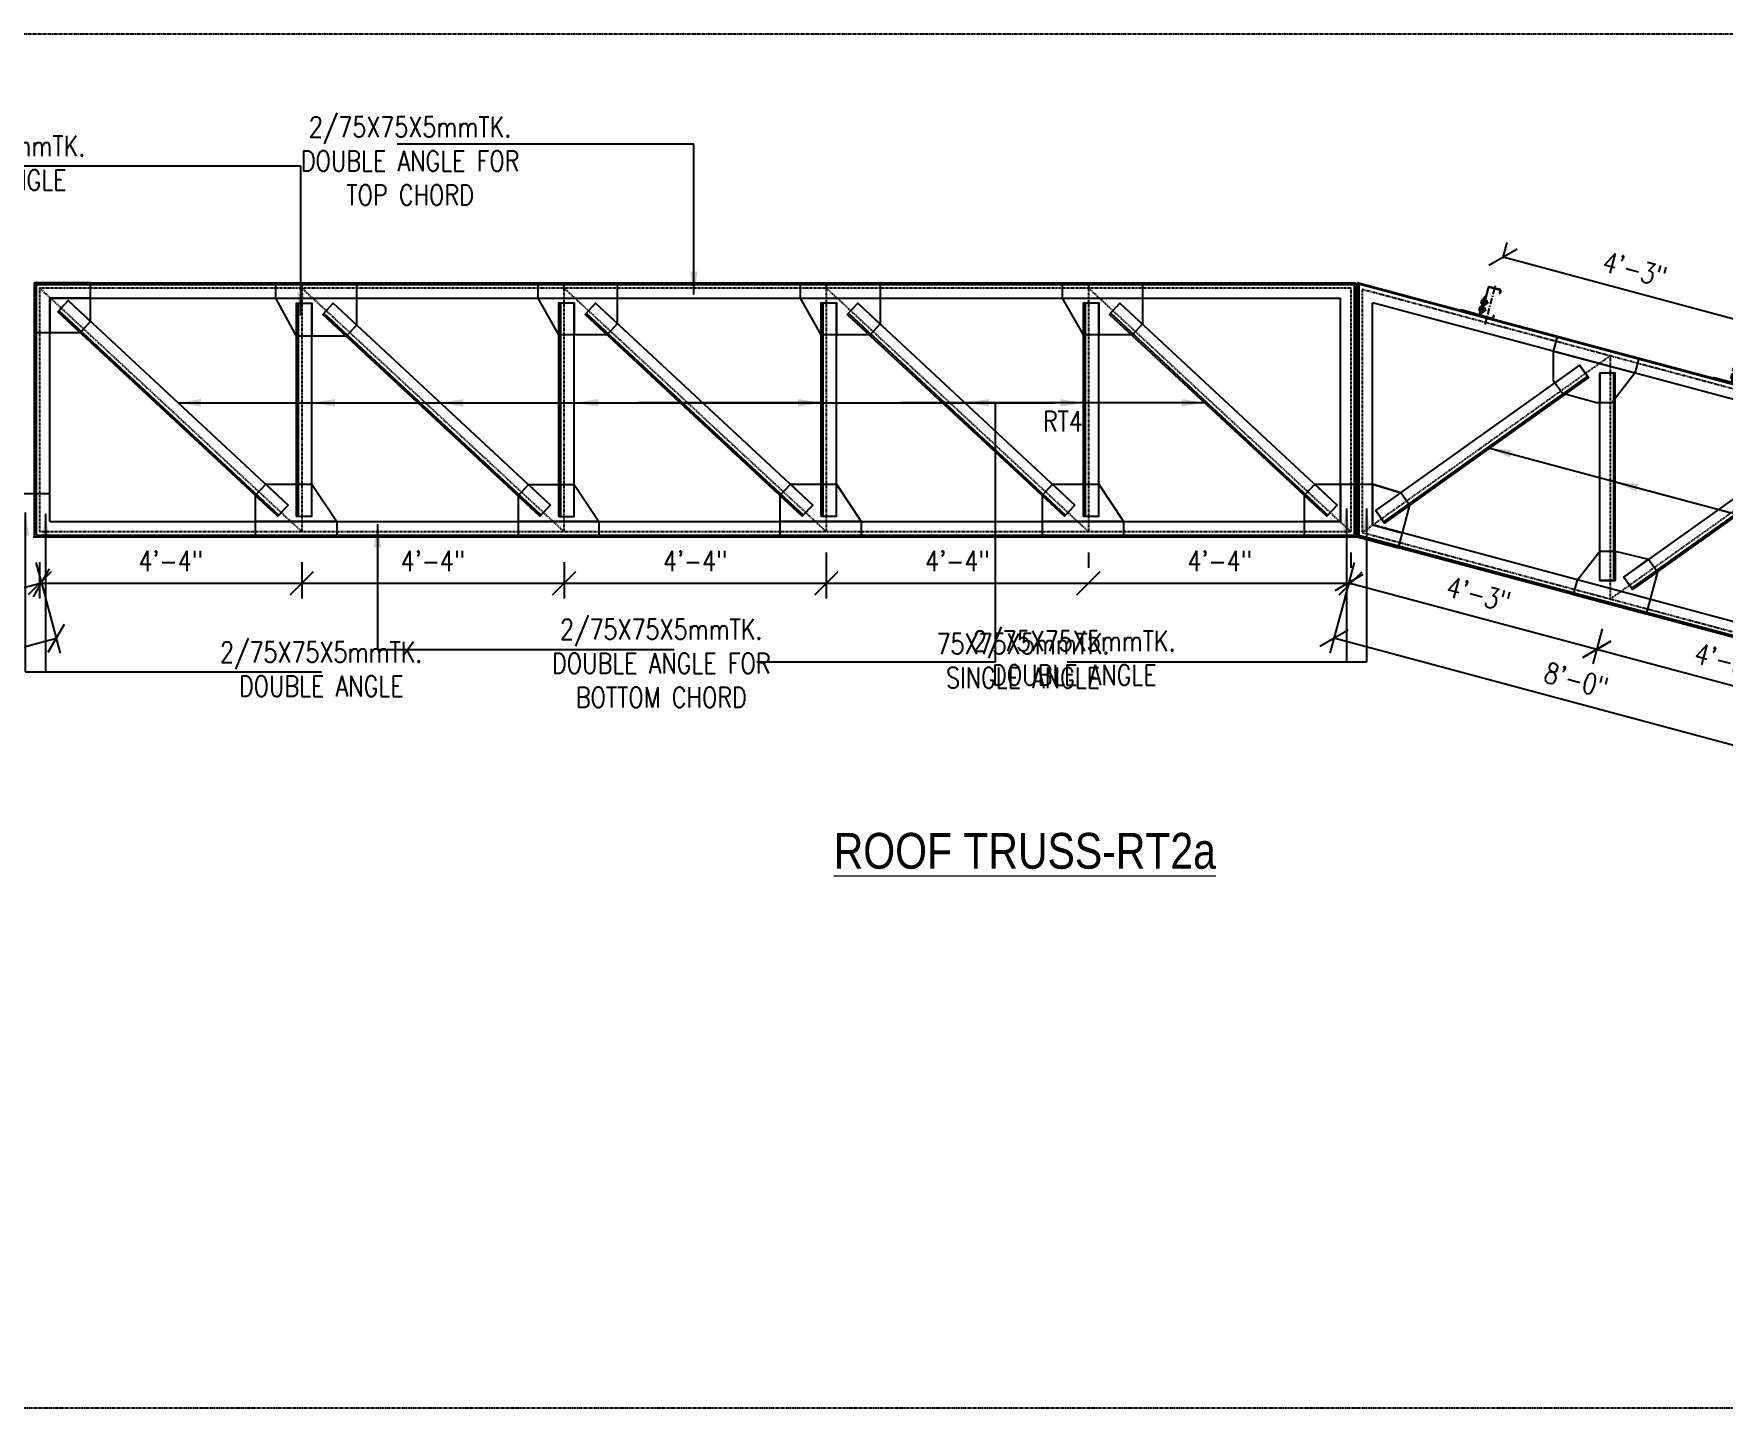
# Model space of a CAD drawing. Extents: x -95606 to 113309, y -42160 to -940.
# Drawn here: x 104536.9 to 104867.7, y -20393.7 to -20124.7 of the extents above; entities that cross this region are included whole.
import ezdxf

# ---------------------------------------------------------------- set-up
doc = ezdxf.new("R2010")
doc.units = 0
doc.header["$LTSCALE"] = 0.02
doc.header["$MEASUREMENT"] = 0
doc.header["$PDMODE"] = 3
doc.header["$PDSIZE"] = -2
for name, pattern in [('CENTER', [50.8, 31.75, -6.35, 6.35, -6.35]), ('CENTERX2', [101.6, 63.5, -12.7, 12.7, -12.7]), ('DASHEDX2', [1.5, 1, -0.5])]:
    doc.linetypes.add(name, pattern=pattern)
doc.layers.get('0').update_dxf_attribs({"linetype": 'CONTINUOUS'})
doc.layers.get('DEFPOINTS').update_dxf_attribs({"linetype": 'CONTINUOUS'})
for name, color, linetype in [('5T', 4, 'CONTINUOUS'), ('A-C PURLIN', 1, 'CONTINUOUS'), ('A-GRID', 7, 'CENTERX2'), ('A-OL', 2, 'CONTINUOUS'), ('A-WELD', 6, 'CONTINUOUS'), ('dimentions', 8, 'CONTINUOUS'), ('EXLINE', 33, 'CONTINUOUS'), ('G-GRID', 7, 'CENTERX2'), ('GUSSET', 1, 'CONTINUOUS'), ('OL', 2, 'CONTINUOUS'), ('RF5', 6, 'CONTINUOUS'), ('S-DIM', 7, 'CONTINUOUS'), ('S-TXT', 2, 'CONTINUOUS')]:
    doc.layers.add(name, color=color, linetype=linetype)
doc.layers.add('Layer4', color=4, linetype='CONTINUOUS', lineweight=25)
doc.styles.add('ROMANC', font='romanc.shx')
doc.styles.add('style9', font='romans.shx', dxfattribs={"width": 0.8, "height": 4})
doc.dimstyles.new('TEXT-14', dxfattribs={"dimtxt": 4, "dimasz": 4.5, "dimexe": 3, "dimexo": 6, "dimgap": 2, "dimtad": 1, "dimdec": 0, "dimrnd": 0.5, "dimzin": 1, "dimdsep": 46, "dimlunit": 4, "dimtxsty": 'style9', "dimblk": 'OBLIQUE', "dimcen": 72.09, "dimclrd": 1, "dimclre": 1, "dimclrt": 2, "dimadec": 0, "dimazin": 0, "dimtfac": 1, "dimtdec": 0, "dimtofl": 0, "dimtmove": 0, "dimatfit": 3, "dimfxl": 1, "dimfrac": 2, "dimtolj": 1, "dimtzin": 0, "dimlwd": -1, "dimarcsym": 0})

# ---------------------------------------------------------------- blocks, each defined once
blk = doc.blocks.new('_Oblique')
at = {"color": 0, "linetype": 'ByBlock', "lineweight": -2}
blk.add_line((-0.5, -0.5), (0.5, 0.5), dxfattribs=at)
blk = doc.blocks.new('*D29')
at = {"layer": 'DEFPOINTS', "color": 0, "lineweight": -2, "transparency": 16777216}
for p in [(104535.8, -20222.37), (104538.42, -20232.16), (104484.74, -20236.05)]:
    blk.add_point(p, dxfattribs=at)
at = {"layer": 'dimentions', "color": 1, "lineweight": -2, "transparency": 16777216}
for p, q in [((104537.35, -20228.17), (104539.2, -20235.05)), ((104486.29, -20241.85), (104488.14, -20248.74))]:
    blk.add_line(p, q, dxfattribs=at)
at = {"layer": 'dimentions', "color": 1, "transparency": 16777216}
blk.add_line((104487.36, -20245.84), (104538.42, -20232.16), dxfattribs=at)
at = {"layer": 'dimentions', "color": 1, "transparency": 16777216, "xscale": 4.5, "yscale": 4.5, "zscale": 4.5}
for p, rotation in [((104538.42, -20232.16), 14.99999999999667), ((104487.36, -20245.84), 194.9999999999967)]:
    blk.add_blockref('_Oblique', p, dxfattribs=dict(at, rotation=rotation))
at = {"layer": 'dimentions', "color": 2, "transparency": 16777216, "insert": (104511.76, -20234.77), "char_height": 4, "attachment_point": 5, "rotation": 15, "style": 'style9'}
blk.add_mtext('\\A1;4\'-5"', dxfattribs=at)
blk = doc.blocks.new('*D40')
at = {"layer": 'DEFPOINTS', "color": 0, "lineweight": -2, "transparency": 16777216}
for p in [(104538.04, -20222.14), (104589.38, -20222.14), (104589.38, -20232.26)]:
    blk.add_point(p, dxfattribs=at)
at = {"layer": 'dimentions', "color": 1, "lineweight": -2, "transparency": 16777216}
for p, q in [((104538.04, -20228.14), (104538.04, -20235.26)), ((104589.38, -20228.14), (104589.38, -20235.26))]:
    blk.add_line(p, q, dxfattribs=at)
at = {"layer": 'dimentions', "color": 1, "transparency": 16777216}
blk.add_line((104538.04, -20232.26), (104589.38, -20232.26), dxfattribs=at)
at = {"layer": 'dimentions', "color": 1, "transparency": 16777216, "xscale": 4.5, "yscale": 4.5, "zscale": 4.5, "rotation": 180}
blk.add_blockref('_Oblique', (104538.04, -20232.26), dxfattribs=at)
at = {"layer": 'dimentions', "color": 1, "transparency": 16777216, "xscale": 4.5, "yscale": 4.5, "zscale": 4.5}
blk.add_blockref('_Oblique', (104589.38, -20232.26), dxfattribs=at)
at = {"layer": 'dimentions', "color": 2, "transparency": 16777216, "insert": (104563.71, -20227.88), "char_height": 4, "attachment_point": 5, "style": 'style9'}
blk.add_mtext('\\A1;4\'-4"', dxfattribs=at)
blk = doc.blocks.new('*D41')
at = {"layer": 'DEFPOINTS', "color": 0, "lineweight": -2, "transparency": 16777216}
for p in [(104589.38, -20222.14), (104640.73, -20222.14), (104640.73, -20232.26)]:
    blk.add_point(p, dxfattribs=at)
at = {"layer": 'dimentions', "color": 1, "lineweight": -2, "transparency": 16777216}
for p, q in [((104589.38, -20228.14), (104589.38, -20235.26)), ((104640.73, -20228.14), (104640.73, -20235.26))]:
    blk.add_line(p, q, dxfattribs=at)
at = {"layer": 'dimentions', "color": 1, "transparency": 16777216}
blk.add_line((104589.38, -20232.26), (104640.73, -20232.26), dxfattribs=at)
at = {"layer": 'dimentions', "color": 1, "transparency": 16777216, "xscale": 4.5, "yscale": 4.5, "zscale": 4.5, "rotation": 180}
blk.add_blockref('_Oblique', (104589.38, -20232.26), dxfattribs=at)
at = {"layer": 'dimentions', "color": 1, "transparency": 16777216, "xscale": 4.5, "yscale": 4.5, "zscale": 4.5}
blk.add_blockref('_Oblique', (104640.73, -20232.26), dxfattribs=at)
at = {"layer": 'dimentions', "color": 2, "transparency": 16777216, "insert": (104615.05, -20227.88), "char_height": 4, "attachment_point": 5, "style": 'style9'}
blk.add_mtext('\\A1;4\'-4"', dxfattribs=at)
blk = doc.blocks.new('*D42')
at = {"layer": 'DEFPOINTS', "color": 0, "lineweight": -2, "transparency": 16777216}
for p in [(104640.73, -20222.14), (104692.07, -20222.14), (104692.07, -20232.26)]:
    blk.add_point(p, dxfattribs=at)
at = {"layer": 'dimentions', "color": 1, "lineweight": -2, "transparency": 16777216}
for p, q in [((104640.73, -20228.14), (104640.73, -20235.26)), ((104692.07, -20228.14), (104692.07, -20235.26))]:
    blk.add_line(p, q, dxfattribs=at)
at = {"layer": 'dimentions', "color": 1, "transparency": 16777216}
blk.add_line((104640.73, -20232.26), (104692.07, -20232.26), dxfattribs=at)
at = {"layer": 'dimentions', "color": 1, "transparency": 16777216, "xscale": 4.5, "yscale": 4.5, "zscale": 4.5, "rotation": 180}
blk.add_blockref('_Oblique', (104640.73, -20232.26), dxfattribs=at)
at = {"layer": 'dimentions', "color": 1, "transparency": 16777216, "xscale": 4.5, "yscale": 4.5, "zscale": 4.5}
blk.add_blockref('_Oblique', (104692.07, -20232.26), dxfattribs=at)
at = {"layer": 'dimentions', "color": 2, "transparency": 16777216, "insert": (104666.4, -20227.88), "char_height": 4, "attachment_point": 5, "style": 'style9'}
blk.add_mtext('\\A1;4\'-4"', dxfattribs=at)
blk = doc.blocks.new('*D43')
at = {"layer": 'DEFPOINTS', "color": 0, "lineweight": -2, "transparency": 16777216}
for p in [(104692.07, -20232.26), (104743.41, -20232.26), (104743.41, -20232.26)]:
    blk.add_point(p, dxfattribs=at)
at = {"layer": 'dimentions', "color": 1, "lineweight": -2, "transparency": 16777216}
for p, q in [((104692.07, -20226.26), (104692.07, -20229.26)), ((104743.41, -20226.26), (104743.41, -20229.26))]:
    blk.add_line(p, q, dxfattribs=at)
at = {"layer": 'dimentions', "color": 1, "transparency": 16777216}
blk.add_line((104692.07, -20232.26), (104743.41, -20232.26), dxfattribs=at)
at = {"layer": 'dimentions', "color": 1, "transparency": 16777216, "xscale": 4.5, "yscale": 4.5, "zscale": 4.5, "rotation": 180}
blk.add_blockref('_Oblique', (104692.07, -20232.26), dxfattribs=at)
at = {"layer": 'dimentions', "color": 1, "transparency": 16777216, "xscale": 4.5, "yscale": 4.5, "zscale": 4.5}
blk.add_blockref('_Oblique', (104743.41, -20232.26), dxfattribs=at)
at = {"layer": 'dimentions', "color": 2, "transparency": 16777216, "insert": (104717.74, -20227.88), "char_height": 4, "attachment_point": 5, "style": 'style9'}
blk.add_mtext('\\A1;4\'-4"', dxfattribs=at)
blk = doc.blocks.new('*D44')
at = {"layer": 'DEFPOINTS', "color": 0, "lineweight": -2, "transparency": 16777216}
for p in [(104743.41, -20232.26), (104794.76, -20232.26), (104794.76, -20232.26)]:
    blk.add_point(p, dxfattribs=at)
at = {"layer": 'dimentions', "color": 1, "lineweight": -2, "transparency": 16777216}
for p, q in [((104743.41, -20226.26), (104743.41, -20229.26)), ((104794.76, -20226.26), (104794.76, -20229.26))]:
    blk.add_line(p, q, dxfattribs=at)
at = {"layer": 'dimentions', "color": 1, "transparency": 16777216}
blk.add_line((104743.41, -20232.26), (104794.76, -20232.26), dxfattribs=at)
at = {"layer": 'dimentions', "color": 1, "transparency": 16777216, "xscale": 4.5, "yscale": 4.5, "zscale": 4.5, "rotation": 180}
blk.add_blockref('_Oblique', (104743.41, -20232.26), dxfattribs=at)
at = {"layer": 'dimentions', "color": 1, "transparency": 16777216, "xscale": 4.5, "yscale": 4.5, "zscale": 4.5}
blk.add_blockref('_Oblique', (104794.76, -20232.26), dxfattribs=at)
at = {"layer": 'dimentions', "color": 2, "transparency": 16777216, "insert": (104769.09, -20227.88), "char_height": 4, "attachment_point": 5, "style": 'style9'}
blk.add_mtext('\\A1;4\'-4"', dxfattribs=at)
blk = doc.blocks.new('*D45')
at = {"layer": 'DEFPOINTS', "color": 0, "lineweight": -2, "transparency": 16777216}
for p in [(104797, -20222.37), (104845.55, -20235.38), (104842.93, -20245.17)]:
    blk.add_point(p, dxfattribs=at)
at = {"layer": 'dimentions', "color": 1, "lineweight": -2, "transparency": 16777216}
for p, q in [((104795.45, -20228.17), (104793.6, -20235.05)), ((104844, -20241.18), (104842.16, -20248.06))]:
    blk.add_line(p, q, dxfattribs=at)
at = {"layer": 'dimentions', "color": 1, "transparency": 16777216}
blk.add_line((104794.38, -20232.16), (104842.93, -20245.17), dxfattribs=at)
at = {"layer": 'dimentions', "color": 1, "transparency": 16777216, "xscale": 4.5, "yscale": 4.5, "zscale": 4.5}
for p, rotation in [((104794.38, -20232.16), 164.9999848408667), ((104842.93, -20245.17), 344.9999848408668)]:
    blk.add_blockref('_Oblique', p, dxfattribs=dict(at, rotation=rotation))
at = {"layer": 'dimentions', "color": 2, "transparency": 16777216, "insert": (104819.79, -20234.43), "char_height": 4, "attachment_point": 5, "rotation": 345, "style": 'style9'}
blk.add_mtext('\\A1;4\'-3"', dxfattribs=at)
blk = doc.blocks.new('*D46')
at = {"layer": 'DEFPOINTS', "color": 0, "lineweight": -2, "transparency": 16777216}
for p in [(104845.55, -20235.38), (104894.11, -20248.39), (104891.49, -20258.18)]:
    blk.add_point(p, dxfattribs=at)
at = {"layer": 'dimentions', "color": 1, "lineweight": -2, "transparency": 16777216}
for p, q in [((104844, -20241.18), (104842.16, -20248.06)), ((104892.56, -20254.19), (104890.71, -20261.08))]:
    blk.add_line(p, q, dxfattribs=at)
at = {"layer": 'dimentions', "color": 1, "transparency": 16777216}
blk.add_line((104842.93, -20245.17), (104891.49, -20258.18), dxfattribs=at)
at = {"layer": 'dimentions', "color": 1, "transparency": 16777216, "xscale": 4.5, "yscale": 4.5, "zscale": 4.5}
for p, rotation in [((104842.93, -20245.17), 165.0000005124721), ((104891.49, -20258.18), 345.0000005124721)]:
    blk.add_blockref('_Oblique', p, dxfattribs=dict(at, rotation=rotation))
at = {"layer": 'dimentions', "color": 2, "transparency": 16777216, "insert": (104868.34, -20247.44), "char_height": 4, "attachment_point": 5, "rotation": 345, "style": 'style9'}
blk.add_mtext('\\A1;4\'-3"', dxfattribs=at)
blk = doc.blocks.new('A BOLT')
at = {"layer": 'GUSSET'}
h = blk.add_hatch(dxfattribs=at)
h.set_pattern_fill('LINE', color=8, scale=12.375, angle=107, style=0)
h.set_pattern_definition([(286.416, (-3737.1646, 76954.9778), (1.483816784, 0.437161318), [])])
edge = h.paths.add_edge_path()
edge.add_line((7, -1.2), (11.8, 0.3))
edge.add_ellipse((11.2, 2.4), major_axis=(1.59, 1.59), ratio=1, start_angle=241.416, end_angle=331.416)
edge.add_line((13.3, 3.1), (13.1, 3.8))
edge.add_line((13.1, 3.8), (12.9, 4.6))
edge.add_ellipse((10.7, 3.9), major_axis=(1.59, 1.59), ratio=1, start_angle=331.416, end_angle=421.416)
edge.add_line((10.1, 6.1), (7.5, 5.3))
edge.add_line((7.5, 5.3), (5.3, 4.7))
edge.add_ellipse((5.9, 2.5), major_axis=(1.59, 1.59), ratio=1, start_angle=331.416, end_angle=421.416, ccw=False)
edge.add_line((8, 3.1), (8.3, 2.4))
edge.add_line((8.3, 2.4), (8.5, 1.6))
edge.add_ellipse((6.3, 1), major_axis=(1.59, 1.59), ratio=1, start_angle=241.416, end_angle=331.416, ccw=False)
at = {"layer": 'A-GRID'}
blk.add_line((15.8, 4.6), (-20.1, -5.9), dxfattribs=at)
at = {"layer": 'A-OL', "color": 1, "linetype": 'DASHEDX2'}
for p, q in [((-12.7, 8.6), (-11.9, 8.9)), ((-2.5, 11.6), (-3.3, 11.4)), ((-6, -14.1), (-5.2, -13.8)), ((4.2, -11.1), (3.3, -11.4))]:
    blk.add_line(p, q, dxfattribs=at)
at = {"layer": 'A-OL', "color": 1}
for p, q in [((-5.2, -13.8), (-11.9, 8.9)), ((3.3, -11.4), (-3.3, 11.4))]:
    blk.add_line(p, q, dxfattribs=at)
at = {"layer": 'OL'}
for p, q in [((-12.7, 8.6), (-6, -14.1)), ((-2.5, 11.6), (4.2, -11.1)), ((9.2, 5.8), (-0.1, 3.1))]:
    blk.add_line(p, q, dxfattribs=at)
for points in [[(-12.3, 7), (-16.9, 5.6, 0.414214), (-18.5, 2.8), (-18.1, 1.6)], [(-10.2, 0.2), (-14.9, -1.2, -0.414214), (-17.7, 0.3), (-18.1, 1.6)], [(-2, 10), (2.7, 11.3, -0.414214), (5.5, 9.8), (5.9, 8.6)], [(0, 3.1), (4.7, 4.5, 0.414214), (6.2, 7.3), (5.9, 8.6)], [(8.3, 2.4), (8, 3.1, 0.414214), (5.3, 4.7), (2.7, 3.9)], [(8.3, 2.4), (8.5, 1.6, -0.414214), (7, -1.2), (2.9, -2.4)], [(13.1, 3.8), (13.3, 3.1, -0.414214), (11.8, 0.3), (4.5, -1.9)], [(13.1, 3.8), (12.9, 4.6, 0.414214), (10.1, 6.1), (4.6, 4.5)], [(-16.8, -4.9), (-17, -4.2, -0.414214), (-15.5, -1.4), (-12.9, -0.6)], [(-16.8, -4.9), (-16.5, -5.7, 0.414214), (-13.7, -7.2), (-9.7, -6)], [(-8.5, -5.7), (-13.2, -7.1, 0.414214), (-14.7, -9.9), (-14.4, -11.1)], [(-6.5, -12.5), (-11.2, -13.9, -0.414214), (-14, -12.4), (-14.4, -11.1)], [(1.8, -2.7), (6.4, -1.3, -0.414214), (9.2, -2.8), (9.6, -4.1)], [(3.8, -9.5), (8.4, -8.2, 0.414214), (10, -5.4), (9.6, -4.1)]]:
    blk.add_lwpolyline(points, format="xyb", dxfattribs=at)
for points in [[(-0.9, 2.9), (-9.4, 0.4)], [(8.2, 5.5), (7.8, 5.4), (-0.1, 3.1)], [(-7.7, -5.3), (0.8, -2.8)]]:
    blk.add_lwpolyline(points, dxfattribs=at)
blk = doc.blocks.new('RT8-LIP')
at = {"layer": 'A-C PURLIN'}
h = blk.add_hatch(dxfattribs=at)
h.set_pattern_fill('STEEL', color=256, scale=11, angle=106.708, style=0)
h.set_pattern_definition([(151.708, (-15373.637, -58962.002), (-16.553237, -30.752983), []), (151.708, (-15390.362, -58967.023), (-16.553237, -30.752983), [])])
h.paths.add_polyline_path([(-60.7, 86.2, 0.414214), (-64.1, 80), (-39.6, -1.4, -0.414214), (-43, -7.7), (-124.4, -32.1, 0.414214), (-127.7, -38.3), (-31.9, -9.6)])
h = blk.add_hatch(dxfattribs=at)
h.set_pattern_fill('STEEL', color=256, scale=8, angle=16.708, style=0)
h.set_pattern_definition([(61.708, (-15390.126, -58951.48), (-22.365806, 12.038718), []), (61.708, (-15393.777, -58939.315), (-22.365806, 12.038718), [])])
h.paths.add_polyline_path([(-50.1, 64.3), (-69.8, 129.9, -0.414214), (-66.4, 136.1), (-19.5, 150.2, -0.414214), (-13.3, 146.9), (-10.3, 136.8, 0.490314), (-8.8, 136.3, 0.490314), (-7.9, 137.5), (-11.6, 150, 0.414214), (-17.8, 153.3), (-69.6, 137.8, 0.414214), (-72.9, 131.6), (-52.5, 63.6), (-32.1, -4.4, 0.414214), (-25.9, -7.8), (25.9, 7.8, 0.414214), (29.2, 14), (25.5, 26.4, 0.490314), (24, 27, 0.490314), (23.1, 25.7), (26.1, 15.7, -0.414214), (22.7, 9.4), (-24.2, -4.6, -0.414214), (-30.4, -1.3)])
for points in [[(-60.7, 86.2), (-31.9, -9.6), (-127.7, -38.3), (-127.7, -38.3, -0.414214), (-124.4, -32.1), (-43, -7.7, 0.414214), (-39.6, -1.4), (-64.1, 80, -0.414214), (-60.7, 86.2)], [(24.2, 27.1), (23.7, 27, 0.414214), (23.1, 25.7), (26.1, 15.7, -0.414214), (22.7, 9.4), (-24.2, -4.6, -0.414214), (-30.4, -1.3), (-50.1, 64.3), (-69.8, 129.9, -0.414214), (-66.4, 136.1), (-19.5, 150.2, -0.414214), (-13.3, 146.9), (-10.3, 136.8, 0.414214), (-9, 136.2), (-8.5, 136.3, 0.414214), (-7.9, 137.5), (-11.6, 150, 0.414214), (-17.8, 153.3), (-69.6, 137.8, 0.414214), (-72.9, 131.6), (-52.5, 63.6), (-32.1, -4.4, 0.414214), (-25.9, -7.8), (25.9, 7.8, 0.414214), (29.2, 14), (25.5, 26.4, 0.414214)]]:
    blk.add_lwpolyline(points, format="xyb", close=True, dxfattribs=at)
blk = doc.blocks.new('A$C7F18320F')
at = {"layer": 'A-C PURLIN', "xscale": 0.03999999999769976, "yscale": 0.03999999999769976, "zscale": 0.03999999999769976, "rotation": 357.2919999998659}
blk.add_blockref('RT8-LIP', (1.29, 0.32), dxfattribs=at)
at = {"layer": 'A-WELD', "xscale": 0.03999999999769976, "yscale": 0.03999999999769976, "zscale": 0.03999999999769976, "rotation": 357.2919999998659}
for p in [(-0.54, 2.81), (-0.18, 1.36)]:
    blk.add_blockref('A BOLT', p, dxfattribs=at)
blk = doc.blocks.new('*D51')
at = {"layer": 'DEFPOINTS', "color": 0, "lineweight": -2, "transparency": 16777216}
for p in [(104824.58, -20168.44), (104822.96, -20174.48), (104872.26, -20187.69)]:
    blk.add_point(p, dxfattribs=at)
at = {"layer": 'dimentions', "color": 1, "lineweight": -2, "transparency": 16777216}
for p, q in [((104824.52, -20168.69), (104825.36, -20165.54)), ((104873.81, -20181.9), (104874.66, -20178.75))]:
    blk.add_line(p, q, dxfattribs=at)
at = {"layer": 'dimentions', "color": 1, "transparency": 16777216}
blk.add_line((104873.88, -20181.65), (104824.58, -20168.44), dxfattribs=at)
at = {"layer": 'dimentions', "color": 1, "transparency": 16777216, "xscale": 4.5, "yscale": 4.5, "zscale": 4.5}
for p, rotation in [((104824.58, -20168.44), 165.0009188486859), ((104873.88, -20181.65), 345.000918848686)]:
    blk.add_blockref('_Oblique', p, dxfattribs=dict(at, rotation=rotation))
at = {"layer": 'dimentions', "color": 2, "transparency": 16777216, "insert": (104850.37, -20170.81), "char_height": 4, "attachment_point": 5, "rotation": 345.0009, "style": 'style9'}
blk.add_mtext('\\A1;4\'-3"', dxfattribs=at)
blk = doc.blocks.new('*D63')
at = {"layer": 'DEFPOINTS', "color": 0, "lineweight": -2, "transparency": 16777216}
for p in [(104537.6, -20229.11), (104541.33, -20243.02), (104444.98, -20253.93)]:
    blk.add_point(p, dxfattribs=at)
at = {"layer": 'dimentions', "color": 1, "lineweight": -2, "transparency": 16777216}
for p, q in [((104539.16, -20234.91), (104542.11, -20245.92)), ((104446.53, -20259.73), (104449.48, -20270.74))]:
    blk.add_line(p, q, dxfattribs=at)
at = {"layer": 'dimentions', "color": 1, "transparency": 16777216}
blk.add_line((104448.71, -20267.84), (104541.33, -20243.02), dxfattribs=at)
at = {"layer": 'dimentions', "color": 1, "transparency": 16777216, "xscale": 4.5, "yscale": 4.5, "zscale": 4.5}
for p, rotation in [((104541.33, -20243.02), 14.99985940927128), ((104448.71, -20267.84), 194.9998594092713)]:
    blk.add_blockref('_Oblique', p, dxfattribs=dict(at, rotation=rotation))
at = {"layer": 'dimentions', "color": 2, "transparency": 16777216, "insert": (104493.88, -20251.2), "char_height": 4, "attachment_point": 5, "rotation": 14.9999, "style": 'style9'}
blk.add_mtext('\\A1;8\'-0"', dxfattribs=at)
blk = doc.blocks.new('*D66')
at = {"layer": 'DEFPOINTS', "color": 0, "lineweight": -2, "transparency": 16777216}
for p in [(104795.19, -20229.11), (104791.47, -20243.02), (104887.82, -20253.93)]:
    blk.add_point(p, dxfattribs=at)
at = {"layer": 'dimentions', "color": 1, "lineweight": -2, "transparency": 16777216}
for p, q in [((104793.64, -20234.91), (104790.69, -20245.92)), ((104886.26, -20259.73), (104883.31, -20270.74))]:
    blk.add_line(p, q, dxfattribs=at)
at = {"layer": 'dimentions', "color": 1, "transparency": 16777216}
blk.add_line((104884.09, -20267.84), (104791.47, -20243.02), dxfattribs=at)
at = {"layer": 'dimentions', "color": 1, "transparency": 16777216, "xscale": 4.5, "yscale": 4.5, "zscale": 4.5}
for p, rotation in [((104791.47, -20243.02), 165.0001405907314), ((104884.09, -20267.84), 345.0001405907315)]:
    blk.add_blockref('_Oblique', p, dxfattribs=dict(at, rotation=rotation))
at = {"layer": 'dimentions', "color": 2, "transparency": 16777216, "insert": (104838.91, -20251.2), "char_height": 4, "attachment_point": 5, "rotation": 345.0001, "style": 'style9'}
blk.add_mtext('\\A1;8\'-0"', dxfattribs=at)

msp = doc.modelspace()

# ---------------------------------------------------------------- linework, layer by layer
at = {"layer": 'A-GRID'}
msp.add_line((104821.061, -20181.585), (104823.093, -20173.999), dxfattribs=at)
at = {"layer": 'G-GRID', "color": 8, "ltscale": 0.1}
for p, q in [((104538.038, -20174.447), (104538.038, -20222.14)), ((104538.038, -20174.447), (104589.382, -20222.14)), ((104538.038, -20174.447), (104794.758, -20174.447)), ((104589.382, -20173.767), (104589.382, -20222.14)), ((104589.382, -20174.447), (104640.726, -20222.14)), ((104640.726, -20173.767), (104640.726, -20222.14)), ((104640.726, -20174.447), (104692.07, -20222.14)), ((104692.07, -20173.767), (104692.07, -20222.14)), ((104692.07, -20174.447), (104743.414, -20222.14)), ((104743.414, -20173.767), (104743.414, -20222.14)), ((104743.414, -20174.447), (104794.758, -20222.14)), ((104794.758, -20174.447), (104794.758, -20222.14)), ((104796.998, -20174.751), (104796.998, -20222.373)), ((105088.327, -20252.812), (104796.998, -20174.751)), ((104845.553, -20187.761), (104796.998, -20222.373)), ((104845.553, -20187.76), (104845.553, -20235.383)), ((104894.108, -20200.771), (104845.553, -20235.383)), ((104538.038, -20222.14), (104794.758, -20222.14)), ((105088.327, -20300.434), (104796.998, -20222.373))]:
    msp.add_line(p, q, dxfattribs=at)
at = {"layer": 'Layer4'}
msp.add_line((104852.825, -20235.261), (104839.176, -20231.604), dxfattribs=at)
for points in [[(104548.032, -20176.447), (104540.038, -20176.447), (104540.038, -20183.203)], [(104584.325, -20176.447), (104600.136, -20176.447)], [(104635.669, -20176.447), (104651.197, -20176.447)], [(104687.013, -20176.447), (104702.687, -20176.447)], [(104738.357, -20176.447), (104754.031, -20176.447)], [(104545.995, -20183.203), (104541.594, -20179.116), (104543.636, -20176.918), (104548.032, -20181.001)], [(104588.382, -20183.905), (104588.382, -20177.447), (104591.382, -20177.447), (104591.382, -20183.905)], [(104598.095, -20183.905), (104593.509, -20179.645), (104595.55, -20177.447), (104600.136, -20181.707)], [(104639.726, -20183.642), (104639.726, -20177.382), (104642.726, -20177.382), (104642.726, -20183.642)], [(104649.155, -20183.642), (104644.853, -20179.646), (104646.894, -20177.447), (104651.197, -20181.444)], [(104691.07, -20183.84), (104691.07, -20177.382), (104694.07, -20177.382), (104694.07, -20183.84)], [(104700.783, -20183.905), (104696.197, -20179.645), (104698.239, -20177.447), (104702.825, -20181.707)], [(104742.414, -20183.84), (104742.414, -20177.382), (104745.414, -20177.382), (104745.414, -20183.84)], [(104752.127, -20183.906), (104747.541, -20179.646), (104749.583, -20177.448), (104754.169, -20181.707)], [(104850.384, -20191.126), (104834.47, -20186.862)], [(104836.436, -20195.488), (104841.322, -20192.005), (104839.581, -20189.562), (104834.695, -20193.045)], [(104846.553, -20197.135), (104846.553, -20191.135), (104843.553, -20191.135), (104843.553, -20197.135)], [(104582.352, -20212.88), (104586.725, -20216.942), (104584.683, -20219.14), (104580.287, -20215.057)], [(104588.382, -20212.88), (104588.382, -20219.14), (104591.382, -20219.14), (104591.382, -20212.88)], [(104633.766, -20212.946), (104638.069, -20216.942), (104636.027, -20219.14), (104631.725, -20215.144)], [(104639.726, -20212.946), (104639.726, -20219.206), (104642.726, -20219.206), (104642.726, -20212.946)], [(104685.04, -20212.88), (104689.413, -20216.942), (104687.371, -20219.14), (104682.998, -20215.078)], [(104691.07, -20212.88), (104691.07, -20219.14), (104694.07, -20219.14), (104694.07, -20212.88)], [(104736.384, -20212.88), (104740.757, -20216.942), (104738.715, -20219.14), (104734.342, -20215.078)], [(104742.414, -20212.88), (104742.414, -20219.14), (104745.414, -20219.14), (104745.414, -20212.88)], [(104787.728, -20212.88), (104792.101, -20216.942), (104790.059, -20219.14), (104785.663, -20215.057)], [(104792.758, -20212.88), (104792.758, -20220.14), (104785.663, -20220.14), (104786.266, -20220.14)], [(104798.998, -20212.88), (104798.998, -20220.838), (104804.778, -20222.387)], [(104806.277, -20216.987), (104801.391, -20220.469), (104799.65, -20218.027), (104804.536, -20214.544)], [(104596.225, -20220.14), (104580.249, -20220.14)], [(104647.569, -20220.14), (104631.593, -20220.14)], [(104698.913, -20220.14), (104682.937, -20220.14)], [(104750.257, -20220.14), (104734.281, -20220.14)], [(104846.553, -20225.948), (104846.553, -20231.741), (104843.553, -20231.741), (104843.553, -20225.948)], [(104854.832, -20229.997), (104849.946, -20233.48), (104848.205, -20231.037), (104853.09, -20227.554)]]:
    msp.add_lwpolyline(points, dxfattribs=at)
at = {"layer": 'RF5'}
msp.add_line((104536.798, -20223.14), (104537.038, -20223.14), dxfattribs=at)
at = {"layer": 'S-DIM', "color": 2}
for p, q in [((105088.327, -20251.777), (104795.998, -20173.447)), ((105088.327, -20254.882), (104798.998, -20177.357)), ((104839.581, -20189.562), (104799.805, -20217.916)), ((104839.581, -20189.562), (104841.322, -20192.005)), ((104841.322, -20192.005), (104801.391, -20220.469)), ((104888.213, -20202.517), (104848.36, -20230.926)), ((104889.954, -20204.96), (104849.946, -20233.48)), ((104799.65, -20218.027), (104801.391, -20220.469)), ((104801.391, -20220.469), (104799.65, -20218.027)), ((105088.327, -20298.364), (104798.998, -20220.838)), ((105085.416, -20300.69), (104795.998, -20223.14)), ((104848.205, -20231.037), (104849.946, -20233.48)), ((104849.946, -20233.48), (104848.205, -20231.037))]:
    msp.add_line(p, q, dxfattribs=at)
at = {"layer": 'S-DIM', "color": 1}
for p, q in [((104537.358, -20173.767), (104537.358, -20222.82)), ((104537.358, -20173.767), (104795.438, -20173.767)), ((104795.438, -20173.767), (104795.438, -20222.82)), ((104796.318, -20173.74), (104796.318, -20222.895)), ((105088.327, -20251.984), (104796.318, -20173.74)), ((104541.812, -20178.881), (104584.901, -20218.906)), ((104588.702, -20177.447), (104588.702, -20219.14)), ((104593.726, -20179.411), (104636.245, -20218.906)), ((104640.046, -20177.435), (104640.046, -20219.206)), ((104645.071, -20179.411), (104687.589, -20218.906)), ((104691.39, -20177.435), (104691.39, -20219.14)), ((104696.415, -20179.411), (104738.933, -20218.906)), ((104742.734, -20177.435), (104742.734, -20219.14)), ((104747.759, -20179.411), (104790.277, -20218.906)), ((104841.136, -20191.744), (104801.206, -20220.209)), ((104846.233, -20191.135), (104846.233, -20231.741)), ((104889.768, -20204.7), (104849.76, -20233.219)), ((104537.358, -20222.82), (104795.438, -20222.82)), ((105088.327, -20301.138), (104796.318, -20222.895))]:
    msp.add_line(p, q, dxfattribs=at)
at = {"layer": 'S-DIM', "color": 3, "linetype": 'Continuous'}
for p, q in [((104787.728, -20212.88), (104785.663, -20215.057)), ((104785.663, -20215.057), (104785.663, -20223.14)), ((104806.277, -20216.987), (104804.05, -20225.298)), ((104785.568, -20223.14), (104795.998, -20223.14)), ((104795.998, -20223.14), (104804.05, -20225.298))]:
    msp.add_line(p, q, dxfattribs=at)
for points in [[(104545.995, -20183.203), (104548.032, -20181.001), (104548.032, -20173.447), (104537.038, -20173.447), (104537.038, -20183.203), (104545.995, -20183.203)], [(104598.095, -20183.905), (104588.382, -20183.905), (104584.325, -20176.447), (104584.325, -20173.447), (104600.136, -20173.447)], [(104598.095, -20183.905), (104600.136, -20181.707), (104600.136, -20173.447)], [(104649.155, -20183.642), (104639.726, -20183.642), (104635.669, -20176.447), (104635.669, -20173.447), (104651.197, -20173.447)], [(104649.155, -20183.642), (104651.197, -20181.444), (104651.197, -20173.447)], [(104700.665, -20183.642), (104691.07, -20183.642), (104687.013, -20176.447), (104687.013, -20173.447), (104702.687, -20173.447)], [(104700.665, -20183.642), (104702.687, -20181.426), (104702.687, -20173.447)], [(104752.009, -20183.642), (104742.414, -20183.642), (104738.357, -20176.447), (104738.357, -20173.447), (104754.031, -20173.447)], [(104752.009, -20183.642), (104754.031, -20181.426), (104754.031, -20173.447)], [(104835.246, -20183.964), (104851.161, -20188.228), (104850.384, -20191.126), (104845.9, -20196.96), (104842.9, -20196.96), (104836.198, -20195.141), (104834.435, -20192.714), (104834.47, -20186.862), (104835.246, -20183.964)], [(104580.287, -20215.057), (104582.352, -20212.88), (104591.382, -20212.88), (104596.225, -20220.14), (104596.225, -20223.14)], [(104631.725, -20215.144), (104633.766, -20212.946), (104642.726, -20212.946), (104647.569, -20220.14), (104647.569, -20223.14)], [(104682.998, -20215.078), (104685.04, -20212.88), (104694.07, -20212.88), (104698.913, -20220.14), (104698.913, -20223.14)], [(104734.342, -20215.078), (104736.384, -20212.88), (104745.414, -20212.88), (104750.257, -20220.14), (104750.257, -20223.14)], [(104787.728, -20212.88), (104798.998, -20212.88), (104804.536, -20214.544)], [(104806.277, -20216.987), (104804.536, -20214.544), (104798.998, -20212.88)], [(104526.184, -20217.183), (104527.845, -20214.684), (104540.038, -20214.684)], [(104580.287, -20215.057), (104580.287, -20223.14), (104596.225, -20223.14)], [(104631.725, -20215.144), (104631.725, -20223.14), (104647.569, -20223.14)], [(104682.998, -20215.078), (104682.998, -20223.14), (104698.913, -20223.14)], [(104734.342, -20215.078), (104734.342, -20223.14), (104750.257, -20223.14)], [(104854.832, -20229.997), (104852.605, -20238.308), (104838.399, -20234.501), (104839.176, -20231.604), (104843.553, -20225.948), (104846.553, -20225.948), (104853.09, -20227.554), (104854.832, -20229.997)]]:
    msp.add_lwpolyline(points, dxfattribs=at)
at = {"layer": 'S-TXT'}
for p, q in [((104537.038, -20223.14), (104537.038, -20173.447)), ((104537.038, -20173.447), (104795.758, -20173.447)), ((104795.758, -20223.14), (104795.758, -20173.447)), ((104795.998, -20223.14), (104795.998, -20173.447)), ((104540.038, -20220.14), (104540.038, -20176.447)), ((104540.038, -20176.447), (104792.758, -20176.447)), ((104792.758, -20220.14), (104792.758, -20176.447)), ((104543.636, -20176.918), (104541.594, -20179.116)), ((104541.594, -20179.116), (104584.683, -20219.14)), ((104543.636, -20176.918), (104586.725, -20216.942)), ((104588.382, -20219.14), (104588.382, -20177.447)), ((104591.382, -20219.14), (104591.382, -20177.447)), ((104593.509, -20179.645), (104636.027, -20219.14)), ((104595.55, -20177.447), (104638.069, -20216.942)), ((104639.726, -20219.206), (104639.726, -20177.435)), ((104642.726, -20219.206), (104642.726, -20177.435)), ((104644.853, -20179.646), (104687.371, -20219.14)), ((104646.894, -20177.447), (104689.413, -20216.942)), ((104691.07, -20219.14), (104691.07, -20177.435)), ((104694.07, -20219.14), (104694.07, -20177.435)), ((104696.197, -20179.645), (104738.715, -20219.14)), ((104698.239, -20177.447), (104740.757, -20216.942)), ((104742.414, -20219.14), (104742.414, -20177.435)), ((104745.414, -20219.14), (104745.414, -20177.435)), ((104747.541, -20179.646), (104790.059, -20219.14)), ((104749.583, -20177.448), (104792.101, -20216.942)), ((104798.998, -20220.838), (104798.998, -20177.357)), ((104548.032, -20181.001), (104545.995, -20183.203)), ((104600.136, -20181.707), (104598.099, -20183.91)), ((104843.553, -20231.741), (104843.553, -20191.135)), ((104846.553, -20191.135), (104843.553, -20191.135)), ((104846.553, -20231.741), (104846.553, -20191.135)), ((104584.683, -20219.14), (104586.725, -20216.942)), ((104636.027, -20219.14), (104638.069, -20216.942)), ((104687.371, -20219.14), (104689.413, -20216.942)), ((104738.715, -20219.14), (104740.757, -20216.942)), ((104790.059, -20219.14), (104792.101, -20216.942)), ((104540.038, -20220.14), (104792.758, -20220.14)), ((104537.038, -20223.14), (104795.758, -20223.14)), ((104843.553, -20231.741), (104846.553, -20231.741))]:
    msp.add_line(p, q, dxfattribs=at)
at = {"layer": 'S-TXT', "color": 5, "linetype": 'CENTER', "lineweight": -2}
msp.add_lwpolyline([(103892.567, -20124.707), (105387.93, -20124.707), (105387.93, -20393.729), (103892.567, -20393.729)], close=True, dxfattribs=at)

# ---------------------------------------------------------------- block references
at = {"ltscale": 44, "xscale": 0.9833464483156201, "yscale": 0.9833464483156201, "zscale": 0.9833464483156201, "rotation": 330.9999999988659}
for p in [(104820.149, -20179.918), (104869.447, -20193.128)]:
    msp.add_blockref('A$C7F18320F', p, dxfattribs=at)

# ---------------------------------------------------------------- texts
at = {"layer": '5T', "lineweight": 9, "insert": (104730.948, -20281.126), "char_height": 7, "attachment_point": 2, "style": 'ROMANC'}
msp.add_mtext('{\\fSwis721 Cn BT|b0|i0|c0|p34;\\LROOF TRUSS-RT2a}', dxfattribs=at)
at = {"layer": 'dimentions', "color": 2, "char_height": 4, "attachment_point": 5, "style": 'style9'}
for s, insert in [('2/75X75X5mmTK. \\PDOUBLE ANGLE FOR\\PTOP CHORD', (104610.591, -20149.598)), ('2/75X75X5mmTK. \\PDOUBLE ANGLE ', (104527.197, -20150)), ('RT4', (104738.394, -20200.545)), ('2/75X75X5mmTK. \\PDOUBLE ANGLE FOR\\PBOTTOM CHORD', (104659.772, -20247.932)), ('75X75X5mmTK. \\PSINGLE ANGLE', (104730.59, -20247.442)), ('2/75X75X5mmTK. \\PDOUBLE ANGLE ', (104740.644, -20246.894)), ('2/75X75X5mmTK. \\PDOUBLE ANGLE ', (104593.194, -20249.072))]:
    msp.add_mtext_dynamic_manual_height_columns(s, width=104.19387, gutter_width=16, heights=[0], dxfattribs=dict(at, insert=insert))

# ---------------------------------------------------------------- dimensions: what is measured, and where the dimension line sits
at = {"layer": 'dimentions'}
for p1, p2, distance, picture, middle in [((104872.262, -20187.692), (104822.964, -20174.483), -6.259, '*D51', (104850.366, -20170.81)), ((104484.741, -20236.053), (104535.798, -20222.373), -10.129, '*D29', (104511.757, -20234.765)), ((104796.998, -20222.373), (104845.553, -20235.383), -10.129, '*D45', (104819.788, -20234.43)), ((104743.414, -20232.259), (104794.758, -20232.259), 0, '*D44', (104769.086, -20227.878)), ((104444.98, -20253.933), (104537.604, -20229.115), -14.398, '*D63', (104493.885, -20251.2)), ((104887.817, -20253.933), (104795.192, -20229.115), 14.398, '*D66', (104838.912, -20251.199)), ((104845.553, -20235.383), (104894.108, -20248.393), -10.129, '*D46', (104868.343, -20247.44))]:
    dim = msp.add_aligned_dim(p1=p1, p2=p2, distance=distance, dimstyle='TEXT-14', override={"dimfxl": 0.18}, dxfattribs=at)
    dim.commit()
    dim.dimension.update_dxf_attribs({"geometry": picture, "text_midpoint": middle})
for base, p1, p2, picture, middle in [((104589.382, -20232.259), (104538.038, -20222.14), (104589.382, -20222.14), '*D40', (104563.71, -20227.878)), ((104640.726, -20232.259), (104589.382, -20222.14), (104640.726, -20222.14), '*D41', (104615.054, -20227.878)), ((104692.07, -20232.259), (104640.726, -20222.14), (104692.07, -20222.14), '*D42', (104666.398, -20227.878)), ((104743.414, -20232.259), (104692.07, -20232.259), (104743.414, -20232.259), '*D43', (104717.742, -20227.878))]:
    dim = msp.add_linear_dim(base=base, p1=p1, p2=p2, dimstyle='TEXT-14', override={"dimfxl": 0.18}, dxfattribs=at)
    dim.commit()
    dim.dimension.update_dxf_attribs({"geometry": picture, "text_midpoint": middle})

# ---------------------------------------------------------------- leaders
at = {"layer": 'EXLINE'}
for points, override in [([(104666.159, -20175.759), (104666.159, -20146.31), (104608.064, -20146.31)], {"dimgap": 2, "dimtad": 0}), ([(104589.204, -20179.862), (104589.204, -20150.586), (104525.217, -20150.586)], {"dimtad": 0}), ([(104565.18, -20196.93), (104725.138, -20196.93), (104725.138, -20247.729), (104678.507, -20247.729)], {"dimtad": 0}), ([(104591.382, -20196.93), (104626.303, -20196.93)], {"dimtad": 0}), ([(104616.524, -20196.93), (104669.337, -20196.93)], {"dimtad": 0}), ([(104642.931, -20196.93), (104668.645, -20196.93)], {"dimtad": 0}), ([(104691.07, -20196.93), (104655.305, -20196.93)], {"dimtad": 0}), ([(104742.414, -20196.934), (104706.65, -20196.934)], {"dimtad": 0}), ([(104719.422, -20196.93), (104736.829, -20196.934)], {"dimtad": 0}), ([(104766.153, -20196.934), (104730.388, -20196.934)], {"dimtad": 0}), ([(104821.717, -20205.752), (104883.88, -20222.409)], {"dimtad": 0}), ([(104846.553, -20212.407), (104908.243, -20228.937)], {"dimtad": 0}), ([(104535.25, -20218.427), (104535.25, -20249.571), (104593.237, -20249.571)], {"dimtad": 0}), ([(104539.214, -20218.636), (104539.214, -20249.571)], {"dimtad": 0}), ([(104797.872, -20217.624), (104797.872, -20247.729), (104739.212, -20247.729)], {"dimtad": 0}), ([(104793.907, -20217.639), (104793.907, -20247.729)], {"dimtad": 0}), ([(104604.204, -20220.714), (104604.204, -20245.217), (104662.298, -20245.217)], {"dimgap": 2, "dimtad": 0})]:
    msp.add_leader(points, dimstyle='TEXT-14', override=override, dxfattribs=at)

doc.saveas('drawing.dxf')
